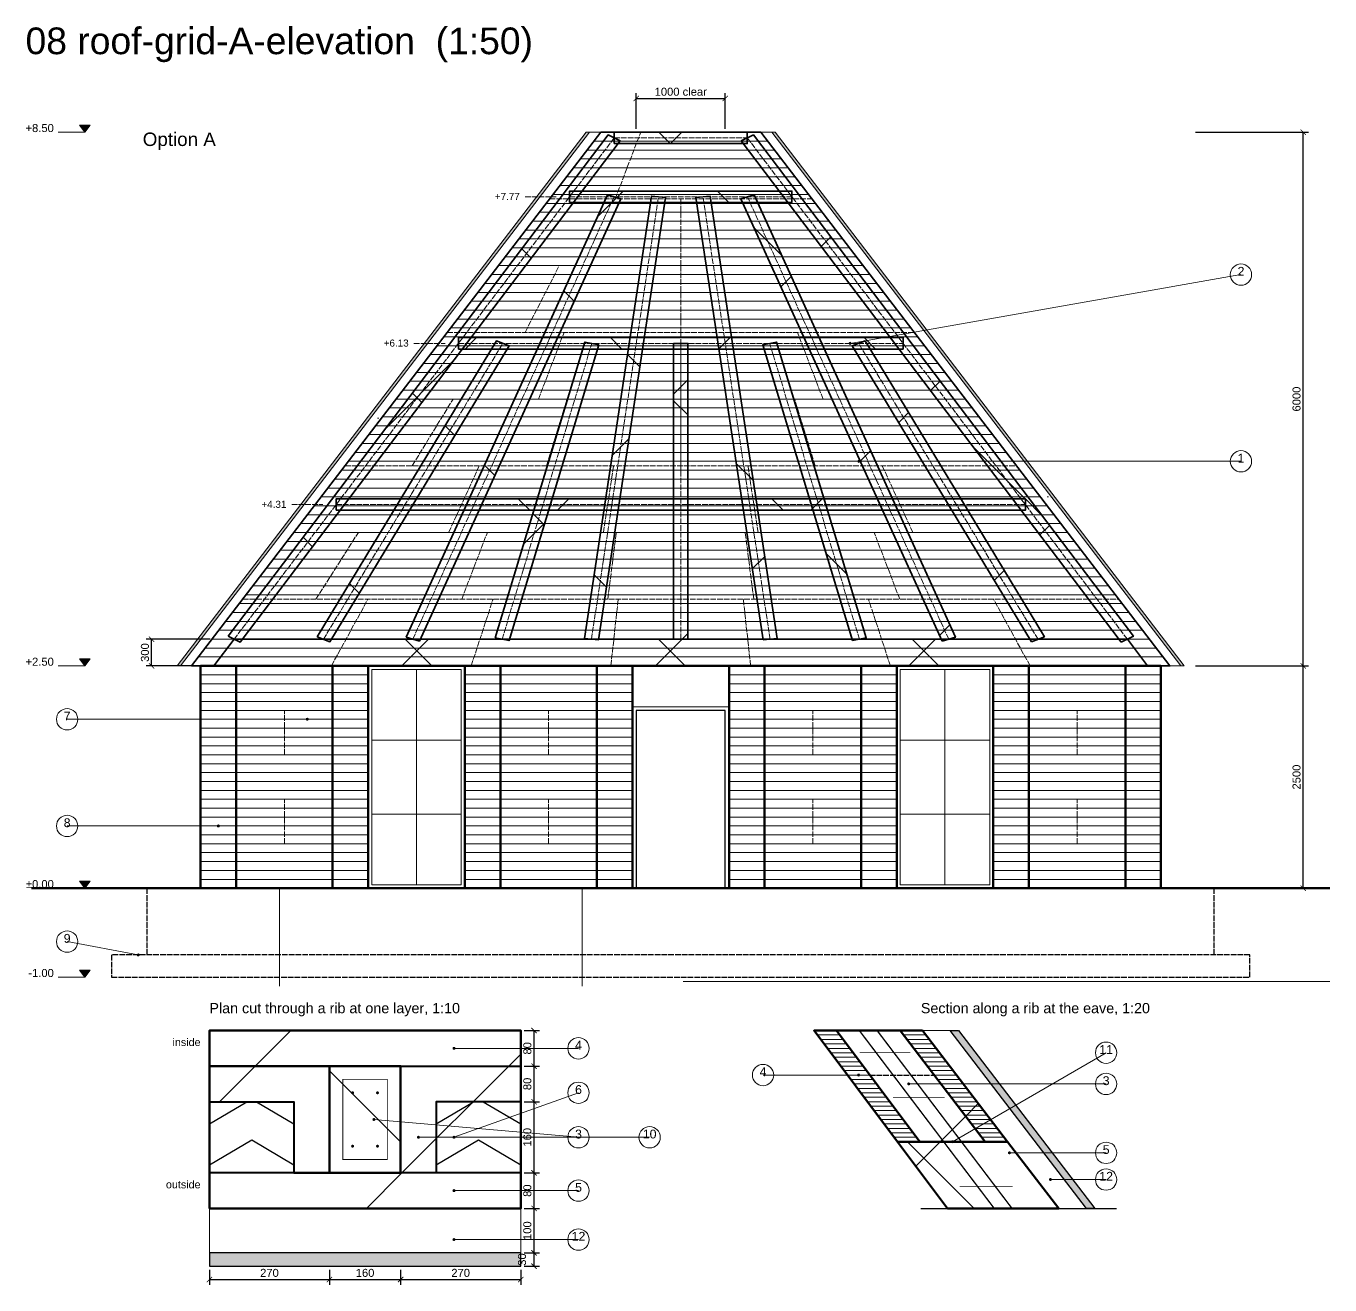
# Model space of a CAD drawing. Header units: millimetres. Extents: x 0 to 157867, y -2 to 14466.
# Drawn here: x 119613 to 134275, y 0 to 14154 of the extents above; entities that cross this region are included whole.
import ezdxf
from ezdxf.enums import TextEntityAlignment as Align

# ---------------------------------------------------------------- set-up
doc = ezdxf.new("R2010")
doc.units = ezdxf.units.MM
doc.linetypes.add('DASHED', pattern=[1.524, 1.27, -0.254])
for name, color, linetype, lineweight in [('ANNOTATION', 4, 'CONTINUOUS', 18), ('BACKGROUND', 9, 'CONTINUOUS', 13), ('CLADDING', 7, 'Continuous', 9), ('DIMS', 3, 'CONTINUOUS', 18), ('HATCH-CAST', 7, 'CONTINUOUS', 9), ('HATCH-EARTH', 8, 'CONTINUOUS', 9), ('HATCH-INSULATION', 7, 'Continuous', 9), ('HATCH-PRINTED', 7, 'CONTINUOUS', 9), ('HIDDEN-AXIS', 8, 'DASHED', 18), ('LINES', 7, 'CONTINUOUS', 25), ('OUTLINE-CUT', 7, 'CONTINUOUS', 50), ('OUTLINE-FINE', 7, 'CONTINUOUS', 25), ('PRINT-LAYERS', 7, 'CONTINUOUS', 9), ('PRINTED-BEAD', 7, 'CONTINUOUS', 25), ('REBAR', 1, 'CONTINUOUS', 0), ('SHEET-LABELS', 2, 'Continuous', 25), ('TEXT', 7, 'CONTINUOUS', 18)]:
    doc.layers.add(name, color=color, linetype=linetype, lineweight=lineweight)
doc.styles.get("Standard").update_dxf_attribs({"font": 'arial.ttf'})
doc.dimstyles.new('PYR-1-50', dxfattribs={"dimscale": 50, "dimtxt": 1.8, "dimasz": 1.2, "dimexe": 1.2, "dimexo": 0.8, "dimgap": 0.6, "dimtad": 1, "dimdec": 0, "dimtxsty": 'Standard', "dimblk": 'ARCHTICK', "dimcen": 2.5, "dimclrd": 3, "dimclre": 3, "dimclrt": 7, "dimazin": 3, "dimtfac": 1, "dimtmove": 0, "dimatfit": 3})
pattern_1 = [(0, (0, 0), (442.9134, 885.827), [0, -885.827])]
pattern_2 = [(45, (0, 0), (-1425.35, 1425.35), []), (135, (0, 0), (-1425.35, -1425.35), [])]
pattern_3 = [(45, (0, 0), (-1425.35, 1425.35), [])]

# ---------------------------------------------------------------- blocks, each defined once
blk = doc.blocks.new('_ARCHTICK')
at = {"color": 0, "linetype": 'BYBLOCK', "const_width": 0.15}
blk.add_lwpolyline([(-0.5, -0.5), (0.5, 0.5)], dxfattribs=at)

msp = doc.modelspace()

# ---------------------------------------------------------------- hatches: boundary and pattern name
at = {"layer": 'ANNOTATION', "ltscale": 50}
h = msp.add_hatch(color=7, dxfattribs=at)
h.dxf.hatch_style = 1
h.paths.add_polyline_path([(120335, 13040), (120275, 12960), (120215, 13040)])
h = msp.add_hatch(color=7, dxfattribs=at)
h.dxf.hatch_style = 1
edge = h.paths.add_edge_path()
edge.add_arc((128879.8, 10586.4), 17.5, 0, 360)
h = msp.add_hatch(color=7, dxfattribs=at)
h.dxf.hatch_style = 1
edge = h.paths.add_edge_path()
edge.add_arc((128978.4, 9260), 17.5, 0, 360)
h = msp.add_hatch(color=7, dxfattribs=at)
h.dxf.hatch_style = 1
h.paths.add_polyline_path([(120335, 7040), (120275, 6960), (120215, 7040)])
h = msp.add_hatch(color=7, dxfattribs=at)
h.dxf.hatch_style = 1
edge = h.paths.add_edge_path()
edge.add_arc((122775, 6360), 17.5, 0, 360)
h = msp.add_hatch(color=7, dxfattribs=at)
h.dxf.hatch_style = 1
edge = h.paths.add_edge_path()
edge.add_arc((121775, 5160), 17.5, 0, 360)
h = msp.add_hatch(color=7, dxfattribs=at)
h.dxf.hatch_style = 1
h.paths.add_polyline_path([(120335, 4540), (120275, 4460), (120215, 4540)])
h = msp.add_hatch(color=7, dxfattribs=at)
h.dxf.hatch_style = 1
edge = h.paths.add_edge_path()
edge.add_arc((120875, 3710), 17.5, 0, 360)
h = msp.add_hatch(color=7, dxfattribs=at)
h.dxf.hatch_style = 1
h.paths.add_polyline_path([(120335, 3540), (120275, 3460), (120215, 3540)])
h = msp.add_hatch(color=7, dxfattribs=at)
h.dxf.hatch_style = 1
edge = h.paths.add_edge_path()
edge.add_arc((124425, 2660), 17.5, 0, 360)
h = msp.add_hatch(color=7, dxfattribs=at)
h.dxf.hatch_style = 1
edge = h.paths.add_edge_path()
edge.add_arc((128975, 2360), 17.5, 0, 360)
h = msp.add_hatch(color=7, dxfattribs=at)
h.dxf.hatch_style = 1
edge = h.paths.add_edge_path()
edge.add_arc((129538.4, 2260), 17.5, 0, 360)
h = msp.add_hatch(color=7, dxfattribs=at)
h.dxf.hatch_style = 1
edge = h.paths.add_edge_path()
edge.add_arc((123525, 1860), 17.5, 0, 360)
h = msp.add_hatch(color=7, dxfattribs=at)
h.dxf.hatch_style = 1
edge = h.paths.add_edge_path()
edge.add_arc((124025, 1660), 17.5, 0, 360)
h = msp.add_hatch(color=7, dxfattribs=at)
h.dxf.hatch_style = 1
edge = h.paths.add_edge_path()
edge.add_arc((124425, 1660), 17.5, 0, 360)
h = msp.add_hatch(color=7, dxfattribs=at)
h.dxf.hatch_style = 1
edge = h.paths.add_edge_path()
edge.add_arc((130031.3, 1610), 17.5, 0, 360)
h = msp.add_hatch(color=7, dxfattribs=at)
h.dxf.hatch_style = 1
edge = h.paths.add_edge_path()
edge.add_arc((130670.9, 1485), 17.5, 0, 360)
h = msp.add_hatch(color=7, dxfattribs=at)
h.dxf.hatch_style = 1
edge = h.paths.add_edge_path()
edge.add_arc((131132.1, 1185), 17.5, 0, 360)
h = msp.add_hatch(color=7, dxfattribs=at)
h.dxf.hatch_style = 1
edge = h.paths.add_edge_path()
edge.add_arc((124425, 1060), 17.5, 0, 360)
h = msp.add_hatch(color=7, dxfattribs=at)
h.dxf.hatch_style = 1
edge = h.paths.add_edge_path()
edge.add_arc((124425, 510), 17.5, 0, 360)
at = {"layer": 'CLADDING', "ltscale": 50}
h = msp.add_hatch(color=7, dxfattribs=at)
h.dxf.hatch_style = 1
h.paths.add_polyline_path([(125950, 12960), (121350, 6960), (121312.5, 6960), (125912.5, 12960)])
h = msp.add_hatch(color=7, dxfattribs=at)
h.dxf.hatch_style = 1
h.paths.add_polyline_path([(128037.5, 12960), (132637.5, 6960), (132600, 6960), (128000, 12960)])
h = msp.add_hatch(color=7, dxfattribs=at)
h.dxf.hatch_style = 1
h.paths.add_polyline_path([(131537.5, 860), (130004.2, 2860), (130097.9, 2860), (131631.3, 860)])
h = msp.add_hatch(color=7, dxfattribs=at)
h.dxf.hatch_style = 1
h.paths.add_polyline_path([(125175, 360), (125175, 210), (121675, 210), (121675, 360)])
at = {"layer": 'HATCH-CAST', "ltscale": 50}
h = msp.add_hatch(dxfattribs=at)
h.set_pattern_fill('ANSI37', scale=25.19685)
h.set_pattern_definition(pattern_2)
h.paths.add_polyline_path([(124520, 10522.4), (123242, 8837.2), (123100, 8837.2), (123100, 8709.2), (123145, 8709.2), (122046, 7260), (121952.5, 7260), (121884, 7293), (126158, 12929), (126226.5, 12896), (126226.5, 12832), (126271.4, 12832), (125867, 12298.7), (125725, 12298.7), (125725, 12170.7), (125770, 12170.7), (124617, 10650.4), (124475, 10650.4), (124475, 10522.4)])
h = msp.add_hatch(dxfattribs=at)
h.set_pattern_fill('ANSI37', scale=25.19685)
h.set_pattern_definition(pattern_2)
h.paths.add_polyline_path([(127723.6, 12960), (127723.6, 12832), (126226.5, 12832), (126226.5, 12960)])
h = msp.add_hatch(dxfattribs=at)
h.set_pattern_fill('ANSI37', scale=25.19685)
h.set_pattern_definition(pattern_2)
h.paths.add_polyline_path([(131904.1, 7260), (130805.1, 8709.2), (130850, 8709.2), (130850, 8837.2), (130708, 8837.2), (129430.1, 10522.4), (129475, 10522.4), (129475, 10650.4), (129333, 10650.4), (128180.1, 12170.7), (128225, 12170.7), (128225, 12298.7), (128083, 12298.7), (127678.6, 12832), (127723.6, 12832), (127723.6, 12896), (127792, 12929), (132066, 7293), (131997.5, 7260)])
h = msp.add_hatch(dxfattribs=at)
h.set_pattern_fill('ANSI37', scale=25.19685)
h.set_pattern_definition(pattern_2)
h.paths.add_polyline_path([(125589.2, 10650.4), (125419, 10650.4), (126110.8, 12170.7), (126281, 12170.7)])
h = msp.add_hatch(dxfattribs=at)
h.set_pattern_fill('ANSI37', scale=25.19685)
h.set_pattern_definition(pattern_2)
h.paths.add_polyline_path([(125725, 12170.7), (125725, 12298.7), (128225, 12298.7), (128225, 12170.7)])
h = msp.add_hatch(dxfattribs=at)
h.set_pattern_fill('ANSI37', scale=25.19685)
h.set_pattern_definition(pattern_2)
h.paths.add_polyline_path([(126565.3, 10650.4), (126404.1, 10650.4), (126634.7, 12170.7), (126795.9, 12170.7)])
h = msp.add_hatch(dxfattribs=at)
h.set_pattern_fill('ANSI37', scale=25.19685)
h.set_pattern_definition(pattern_2)
h.paths.add_polyline_path([(127545.9, 10650.4), (127384.7, 10650.4), (127154.1, 12170.7), (127315.3, 12170.7)])
h = msp.add_hatch(dxfattribs=at)
h.set_pattern_fill('ANSI37', scale=25.19685)
h.set_pattern_definition(pattern_2)
h.paths.add_polyline_path([(128531, 10650.4), (128360.8, 10650.4), (127669, 12170.7), (127839.2, 12170.7)])
h = msp.add_hatch(dxfattribs=at)
h.set_pattern_fill('ANSI37', scale=25.19685)
h.set_pattern_definition(pattern_2)
h.paths.add_polyline_path([(124475, 10650.4), (129475, 10650.4), (129475, 10522.4), (124475, 10522.4)])
h = msp.add_hatch(dxfattribs=at)
h.set_pattern_fill('ANSI37', scale=25.19685)
h.set_pattern_definition(pattern_2)
h.paths.add_polyline_path([(123825, 8837.2), (124847.3, 10522.4), (125025.1, 10522.4), (124002.7, 8837.2)])
h = msp.add_hatch(dxfattribs=at)
h.set_pattern_fill('ANSI37', scale=25.19685)
h.set_pattern_definition(pattern_2)
h.paths.add_polyline_path([(124594, 8837.2), (125360.8, 10522.4), (125531, 10522.4), (124764.2, 8837.2)])
h = msp.add_hatch(dxfattribs=at)
h.set_pattern_fill('ANSI37', scale=25.19685)
h.set_pattern_definition(pattern_2)
h.paths.add_polyline_path([(125362.1, 8837.2), (125873.3, 10522.4), (126037.9, 10522.4), (125526.7, 8837.2)])
h = msp.add_hatch(dxfattribs=at)
h.set_pattern_fill('ANSI37', scale=25.19685)
h.set_pattern_definition(pattern_2)
h.paths.add_polyline_path([(126384.7, 10522.4), (126545.9, 10522.4), (126290.3, 8837.2), (126129.1, 8837.2)])
h = msp.add_hatch(dxfattribs=at)
h.set_pattern_fill('ANSI37', scale=25.19685)
h.set_pattern_definition(pattern_2)
h.paths.add_polyline_path([(126895, 8837.2), (126895, 10522.4), (127055, 10522.4), (127055, 8837.2)])
h = msp.add_hatch(dxfattribs=at)
h.set_pattern_fill('ANSI37', scale=25.19685)
h.set_pattern_definition(pattern_2)
h.paths.add_polyline_path([(127659.7, 8837.2), (127404.1, 10522.4), (127565.3, 10522.4), (127820.9, 8837.2)])
h = msp.add_hatch(dxfattribs=at)
h.set_pattern_fill('ANSI37', scale=25.19685)
h.set_pattern_definition(pattern_2)
h.paths.add_polyline_path([(128423.3, 8837.2), (127912.1, 10522.4), (128076.7, 10522.4), (128587.9, 8837.2)])
h = msp.add_hatch(dxfattribs=at)
h.set_pattern_fill('ANSI37', scale=25.19685)
h.set_pattern_definition(pattern_2)
h.paths.add_polyline_path([(128419, 10522.4), (128589.2, 10522.4), (129356, 8837.2), (129185.8, 8837.2)])
h = msp.add_hatch(dxfattribs=at)
h.set_pattern_fill('ANSI37', scale=25.19685)
h.set_pattern_definition(pattern_2)
h.paths.add_polyline_path([(129947.3, 8837.2), (128925, 10522.4), (129102.7, 10522.4), (130125.1, 8837.2)])
h = msp.add_hatch(dxfattribs=at)
h.set_pattern_fill('ANSI37', scale=25.19685)
h.set_pattern_definition(pattern_2)
h.paths.add_polyline_path([(130850, 8837.2), (130850, 8709.2), (123100, 8709.2), (123100, 8837.2)])
h = msp.add_hatch(dxfattribs=at)
h.set_pattern_fill('ANSI37', scale=25.19685)
h.set_pattern_definition(pattern_2)
h.paths.add_polyline_path([(123925.1, 8709.2), (123045.9, 7260), (122957, 7260), (122885, 7287.7), (123747.3, 8709.2)])
h = msp.add_hatch(dxfattribs=at)
h.set_pattern_fill('ANSI37', scale=25.19685)
h.set_pattern_definition(pattern_2)
h.paths.add_polyline_path([(123886.3, 7281.7), (124535.8, 8709.2), (124706, 8709.2), (124046.6, 7260), (123961.5, 7260)])
h = msp.add_hatch(dxfattribs=at)
h.set_pattern_fill('ANSI37', scale=25.19685)
h.set_pattern_definition(pattern_2)
h.paths.add_polyline_path([(125048.3, 7260), (124966, 7260), (124888.3, 7275), (125323.3, 8709.2), (125487.9, 8709.2)])
h = msp.add_hatch(dxfattribs=at)
h.set_pattern_fill('ANSI37', scale=25.19685)
h.set_pattern_definition(pattern_2)
h.paths.add_polyline_path([(126270.9, 8709.2), (126051.1, 7260), (125970.5, 7260), (125891.1, 7267.6), (126109.7, 8709.2)])
h = msp.add_hatch(dxfattribs=at)
h.set_pattern_fill('ANSI37', scale=25.19685)
h.set_pattern_definition(pattern_2)
h.paths.add_polyline_path([(126895, 8709.2), (127055, 8709.2), (127055, 7260), (126895, 7260)])
h = msp.add_hatch(dxfattribs=at)
h.set_pattern_fill('ANSI37', scale=25.19685)
h.set_pattern_definition(pattern_2)
h.paths.add_polyline_path([(127979.5, 7260), (127898.9, 7260), (127679.1, 8709.2), (127840.3, 8709.2), (128058.9, 7267.6)])
h = msp.add_hatch(dxfattribs=at)
h.set_pattern_fill('ANSI37', scale=25.19685)
h.set_pattern_definition(pattern_2)
h.paths.add_polyline_path([(129061.8, 7275), (128984, 7260), (128901.7, 7260), (128462.1, 8709.2), (128626.7, 8709.2)])
h = msp.add_hatch(dxfattribs=at)
h.set_pattern_fill('ANSI37', scale=25.19685)
h.set_pattern_definition(pattern_2)
h.paths.add_polyline_path([(129414.2, 8709.2), (130063.7, 7281.7), (129988.5, 7260), (129903.4, 7260), (129244, 8709.2)])
h = msp.add_hatch(dxfattribs=at)
h.set_pattern_fill('ANSI37', scale=25.19685)
h.set_pattern_definition(pattern_2)
h.paths.add_polyline_path([(130202.7, 8709.2), (131065, 7287.7), (130993, 7260), (130904.2, 7260), (130025, 8709.2)])
h = msp.add_hatch(dxfattribs=at)
h.set_pattern_fill('ANSI37', scale=25.19685)
h.set_pattern_definition(pattern_2)
h.paths.add_polyline_path([(132225, 6960), (121725, 6960), (121952.5, 7260), (131997.5, 7260)])
h = msp.add_hatch(dxfattribs=at)
h.set_pattern_fill('ANSI37', scale=25.19685)
h.set_pattern_definition(pattern_2)
h.paths.add_polyline_path([(128725, 2860), (129441.7, 2860), (130400, 1610), (129662.5, 1610)])
h = msp.add_hatch(dxfattribs=at)
h.set_pattern_fill('ANSI37', scale=25.19685)
h.set_pattern_definition(pattern_2)
h.paths.add_polyline_path([(123025, 2460), (123825, 2460), (123825, 1260), (123025, 1260)])
h = msp.add_hatch(dxfattribs=at)
h.set_pattern_fill('ANSI37', scale=25.19685)
h.set_pattern_definition(pattern_2)
h.paths.add_polyline_path([(129662.5, 1610), (130400, 1610), (130650, 1610), (131225, 860), (129975, 860), (129412.5, 1610)])
at = {"layer": 'HATCH-EARTH', "ltscale": 50}
h = msp.add_hatch(dxfattribs=at)
h.set_pattern_fill('EARTH', scale=37.795276)
h.set_pattern_definition([(0, (0, 0), (9070.87, 9070.87), [9070.9, -9070.9]), (0, (0, 3402), (9070.87, 9070.87), [9070.9, -9070.9]), (0, (0, 6803), (9070.87, 9070.87), [9070.9, -9070.9]), (90, (1134, 7937), (-9070.87, 9070.87), [9070.9, -9070.9]), (90, (4535, 7937), (-9070.87, 9070.87), [9070.9, -9070.9]), (90, (7937, 7937), (-9070.87, 9070.87), [9070.9, -9070.9])])
h.paths.add_polyline_path([(134275, 4460), (134275, 3360), (119675, 3360), (119675, 4460), (121575, 4460), (121975, 4460), (123060.7, 4460), (123460.7, 4460), (124546.4, 4460), (124946.4, 4460), (126032.2, 4460), (126432.2, 4460), (126475, 4460), (127475, 4460), (127517.9, 4460), (127917.9, 4460), (129003.6, 4460), (129403.6, 4460), (130489.3, 4460), (130889.3, 4460), (131975, 4460), (132375, 4460)])
at = {"layer": 'HATCH-INSULATION', "ltscale": 50}
h = msp.add_hatch(dxfattribs=at)
h.set_pattern_fill('DOTS', scale=23.622047)
h.set_pattern_definition(pattern_1)
h.paths.add_polyline_path([(126075, 12960), (121475, 6960), (121350, 6960), (125950, 12960)])
h = msp.add_hatch(dxfattribs=at)
h.set_pattern_fill('DOTS', scale=23.622047)
h.set_pattern_definition(pattern_1)
h.paths.add_polyline_path([(128000, 12960), (132600, 6960), (132475, 6960), (127875, 12960)])
h = msp.add_hatch(dxfattribs=at)
h.set_pattern_fill('DOTS', scale=23.622047)
h.set_pattern_definition(pattern_1)
h.paths.add_polyline_path([(131225, 860), (129691.7, 2860), (130004.2, 2860), (131537.5, 860)])
h = msp.add_hatch(dxfattribs=at)
h.set_pattern_fill('DOTS', scale=23.622047)
h.set_pattern_definition(pattern_1)
h.paths.add_polyline_path([(121675, 2060), (122095.2, 2060), (121675, 1811)])
h = msp.add_hatch(dxfattribs=at)
h.set_pattern_fill('DOTS', scale=23.622047)
h.set_pattern_definition(pattern_1)
h.paths.add_polyline_path([(122625, 1811), (122204.8, 2060), (122625, 2060)])
h = msp.add_hatch(dxfattribs=at)
h.set_pattern_fill('DOTS', scale=23.622047)
h.set_pattern_definition(pattern_1)
h.paths.add_polyline_path([(124225, 2060), (124645.2, 2060), (124225, 1811)])
h = msp.add_hatch(dxfattribs=at)
h.set_pattern_fill('DOTS', scale=23.622047)
h.set_pattern_definition(pattern_1)
h.paths.add_polyline_path([(125175, 2060), (125175, 1811), (124754.8, 2060)])
h = msp.add_hatch(dxfattribs=at)
h.set_pattern_fill('DOTS', scale=23.622047)
h.set_pattern_definition(pattern_1)
h.paths.add_polyline_path([(121675, 1260), (121675, 1346), (122150, 1627.5), (122625, 1346), (122625, 1260)])
h = msp.add_hatch(dxfattribs=at)
h.set_pattern_fill('DOTS', scale=23.622047)
h.set_pattern_definition(pattern_1)
h.paths.add_polyline_path([(125175, 1260), (124225, 1260), (124225, 1346), (124700, 1627.5), (125175, 1346)])
h = msp.add_hatch(dxfattribs=at)
h.set_pattern_fill('DOTS', scale=23.622047)
h.set_pattern_definition(pattern_1)
h.paths.add_polyline_path([(125175, 860), (125175, 360), (121675, 360), (121675, 860)])
at = {"layer": 'HATCH-PRINTED', "ltscale": 50}
h = msp.add_hatch(dxfattribs=at)
h.set_pattern_fill('ANSI31', scale=25.19685)
h.set_pattern_definition(pattern_3)
h.paths.add_polyline_path([(125175, 2860), (125175, 2460), (123825, 2460), (123025, 2460), (121675, 2460), (121675, 2860)])
h = msp.add_hatch(dxfattribs=at)
h.set_pattern_fill('ANSI31', scale=25.19685)
h.set_pattern_definition(pattern_3)
h.paths.add_polyline_path([(129412.5, 1610), (128475, 2860), (128725, 2860), (129662.5, 1610)])
h = msp.add_hatch(dxfattribs=at)
h.set_pattern_fill('ANSI31', scale=25.19685)
h.set_pattern_definition(pattern_3)
h.paths.add_polyline_path([(130650, 1610), (130400, 1610), (129441.7, 2860), (129691.7, 2860)])
h = msp.add_hatch(dxfattribs=at)
h.set_pattern_fill('ANSI31', scale=25.19685)
h.set_pattern_definition(pattern_3)
h.paths.add_polyline_path([(123025, 2460), (123025, 1260), (122625, 1260), (122625, 2060), (121675, 2060), (121675, 2460)])
h = msp.add_hatch(dxfattribs=at)
h.set_pattern_fill('ANSI31', scale=25.19685)
h.set_pattern_definition(pattern_3)
h.paths.add_polyline_path([(124225, 2060), (124225, 1260), (123825, 1260), (123825, 2460), (125175, 2460), (125175, 2060)])
h = msp.add_hatch(dxfattribs=at)
h.set_pattern_fill('ANSI31', scale=25.19685)
h.set_pattern_definition(pattern_3)
h.paths.add_polyline_path([(122095.2, 2060), (122204.8, 2060), (122625, 1811), (122625, 1346), (122150, 1627.5), (121675, 1346), (121675, 1811)])
h = msp.add_hatch(dxfattribs=at)
h.set_pattern_fill('ANSI31', scale=25.19685)
h.set_pattern_definition(pattern_3)
h.paths.add_polyline_path([(124225, 1811), (124645.2, 2060), (124754.8, 2060), (125175, 1811), (125175, 1346), (124700, 1627.5), (124225, 1346)])
h = msp.add_hatch(dxfattribs=at)
h.set_pattern_fill('ANSI31', scale=25.19685)
h.set_pattern_definition(pattern_3)
h.paths.add_polyline_path([(122625, 1260), (123025, 1260), (123825, 1260), (124225, 1260), (125175, 1260), (125175, 860), (121675, 860), (121675, 1260)])
at = {"layer": 'REBAR', "ltscale": 50}
h = msp.add_hatch(color=7, dxfattribs=at)
h.dxf.hatch_style = 1
edge = h.paths.add_edge_path()
edge.add_arc((123285, 2160), 17.5, 0, 360)
h = msp.add_hatch(color=7, dxfattribs=at)
h.dxf.hatch_style = 1
edge = h.paths.add_edge_path()
edge.add_arc((123565, 2160), 17.5, 0, 360)
h = msp.add_hatch(color=7, dxfattribs=at)
h.dxf.hatch_style = 1
edge = h.paths.add_edge_path()
edge.add_arc((123285, 1560), 17.5, 0, 360)
h = msp.add_hatch(color=7, dxfattribs=at)
h.dxf.hatch_style = 1
edge = h.paths.add_edge_path()
edge.add_arc((123565, 1560), 17.5, 0, 360)

# ---------------------------------------------------------------- linework, layer by layer
at = {"layer": 'ANNOTATION', "lineweight": 20, "ltscale": 50}
for points in [[(120275, 12960), (119975, 12960)], [(133275, 11360), (128879.8, 10586.4)], [(133275, 9260), (128978.3, 9260)], [(120275, 6960), (119975, 6960)], [(120075, 6360), (122775, 6360)], [(120075, 5160), (121775, 5160)], [(120275, 4460), (119975, 4460)], [(120075, 3860), (120875, 3710)], [(120275, 3460), (119975, 3460)], [(125825, 2660), (124425, 2660)], [(131758.3, 2610), (130031.2, 1610)], [(127900, 2360), (128975, 2360)], [(131758.3, 2260), (129538.3, 2260)], [(125825, 2160), (124425, 1660)], [(125825, 1660), (123525, 1860)], [(126625, 1660), (124025, 1660)], [(131758.3, 1485), (130670.8, 1485)], [(131758.3, 1185), (131132.1, 1185)], [(125825, 1060), (124425, 1060)], [(125825, 510), (124425, 510)]]:
    msp.add_lwpolyline(points, dxfattribs=at)
at = {"layer": 'ANNOTATION', "lineweight": 9, "ltscale": 50}
for points in [[(120275, 12960), (120335, 13040), (120215, 13040)], [(120275, 6960), (120335, 7040), (120215, 7040)], [(120275, 4460), (120335, 4540), (120215, 4540)], [(120275, 3460), (120335, 3540), (120215, 3540)]]:
    msp.add_lwpolyline(points, close=True, dxfattribs=at)
at = {"layer": 'ANNOTATION', "lineweight": 18, "ltscale": 50}
for centre in [(133275, 11360), (133275, 9260), (120075, 6360), (120075, 5160), (120075, 3860), (125825, 2660), (131758.4, 2610), (127900, 2360), (131758.4, 2260), (125825, 2160), (125825, 1660), (126625, 1660), (131758.4, 1485), (125825, 1060), (131758.4, 1185), (125825, 510)]:
    msp.add_circle(centre, 120, dxfattribs=at)
at = {"layer": 'BACKGROUND', "lineweight": 20, "ltscale": 50}
for points in [[(124003.6, 4500), (124003.6, 6920)], [(129946.4, 4500), (129946.4, 6920)]]:
    msp.add_lwpolyline(points, dxfattribs=at)
at = {"layer": 'BACKGROUND', "lineweight": 15, "ltscale": 50}
for points in [[(123500.7, 6126.7), (124506.4, 6126.7)], [(129443.6, 6126.7), (130449.3, 6126.7)], [(123500.7, 5293.3), (124506.4, 5293.3)], [(129443.6, 5293.3), (130449.3, 5293.3)]]:
    msp.add_lwpolyline(points, dxfattribs=at)
at = {"layer": 'HIDDEN-AXIS', "linetype": 'DASHED', "lineweight": 9, "ltscale": 50}
for points in [[(126237.5, 12210), (126525, 12960)], [(125500, 12210), (128450, 12210)], [(126975, 11460), (126975, 12210)], [(124925, 11460), (129025, 11460)], [(125225, 10710), (125608.3, 11460)], [(126975, 10710), (126975, 11460)], [(124350, 10710), (129600, 10710)], [(125375, 9960), (125662.5, 10710)], [(126975, 9960), (126975, 10710)], [(128575, 9960), (128287.5, 10710)], [(123775, 9960), (130175, 9960)], [(123955, 9210), (124415, 9960)], [(125465, 9210), (125695, 9960)], [(126975, 9210), (126975, 9960)], [(128485, 9210), (128255, 9960)], [(123200, 9210), (130750, 9210)], [(124365, 8460), (124710, 9210)], [(126105, 8460), (126220, 9210)], [(127845, 8460), (127730, 9210)], [(129585, 8460), (129240, 9210)], [(122625, 8460), (131325, 8460)], [(122870.8, 7710), (123350, 8460)], [(124512.5, 7710), (124800, 8460)], [(126154.2, 7710), (126250, 8460)], [(127795.8, 7710), (127700, 8460)], [(129437.5, 7710), (129150, 8460)], [(122050, 7710), (131900, 7710)], [(123046.4, 6960), (123457.1, 7710)], [(124617.9, 6960), (124864.3, 7710)], [(126189.3, 6960), (126271.4, 7710)], [(127760.7, 6960), (127678.6, 7710)], [(129332.1, 6960), (129085.7, 7710)], [(130903.6, 6960), (130492.9, 7710)], [(121975, 6460), (123060.7, 6460)], [(122517.9, 5960), (122517.9, 6460)], [(124946.4, 6460), (126032.1, 6460)], [(125489.3, 5960), (125489.3, 6460)], [(127917.9, 6460), (129003.6, 6460)], [(128460.7, 5960), (128460.7, 6460)], [(130889.3, 6460), (131975, 6460)], [(131432.1, 5960), (131432.1, 6460)], [(121975, 5960), (123060.7, 5960)], [(124946.4, 5960), (126032.1, 5960)], [(127917.9, 5960), (129003.6, 5960)], [(130889.3, 5960), (131975, 5960)], [(121975, 5460), (123060.7, 5460)], [(122517.9, 4960), (122517.9, 5460)], [(124946.4, 5460), (126032.1, 5460)], [(125489.3, 4960), (125489.3, 5460)], [(127917.9, 5460), (129003.6, 5460)], [(128460.7, 4960), (128460.7, 5460)], [(130889.3, 5460), (131975, 5460)], [(131432.1, 4960), (131432.1, 5460)], [(121975, 4960), (123060.7, 4960)], [(124946.4, 4960), (126032.1, 4960)], [(127917.9, 4960), (129003.6, 4960)], [(130889.3, 4960), (131975, 4960)]]:
    msp.add_lwpolyline(points, dxfattribs=at)
at = {"layer": 'HIDDEN-AXIS', "linetype": 'DASHED', "lineweight": 15, "ltscale": 50}
for points in [[(125225, 12234.7), (125575, 12234.7)], [(123975, 10586.4), (124325, 10586.4)], [(122600, 8773.2), (122950, 8773.2)]]:
    msp.add_lwpolyline(points, dxfattribs=at)
at = {"layer": 'HIDDEN-AXIS', "linetype": 'DASHED', "lineweight": 25, "ltscale": 50}
for points in [[(120975, 3710), (120975, 4460)], [(132975, 3710), (132975, 4460)], [(120575, 3460), (133375, 3460), (133375, 3710), (120575, 3710), (120575, 3460)]]:
    msp.add_lwpolyline(points, dxfattribs=at)
at = {"layer": 'HIDDEN-AXIS', "linetype": 'DASHED', "lineweight": 30, "ltscale": 50}
msp.add_lwpolyline([(129100, 2360), (129825, 2360)], dxfattribs=at)
at = {"layer": 'LINES', "lineweight": 50, "ltscale": 50}
msp.add_lwpolyline([(119675, 4460), (134275, 4460)], dxfattribs=at)
at = {"layer": 'LINES', "lineweight": 30, "ltscale": 50}
msp.add_lwpolyline([(129675, 860), (131875, 860)], dxfattribs=at)
at = {"layer": 'OUTLINE-CUT', "lineweight": 50, "ltscale": 50}
for points in [[(121575, 4460), (132375, 4460), (132375, 6960), (121575, 6960)], [(121575, 4460), (121975, 4460), (121975, 6960), (121575, 6960)], [(123060.7, 4460), (123460.7, 4460), (123460.7, 6960), (123060.7, 6960)], [(124546.4, 4460), (124946.4, 4460), (124946.4, 6960), (124546.4, 6960)], [(126032.1, 4460), (126432.1, 4460), (126432.1, 6960), (126032.1, 6960)], [(127517.9, 4460), (127917.9, 4460), (127917.9, 6960), (127517.9, 6960)], [(129003.6, 4460), (129403.6, 4460), (129403.6, 6960), (129003.6, 6960)], [(130489.3, 4460), (130889.3, 4460), (130889.3, 6960), (130489.3, 6960)], [(131975, 4460), (132375, 4460), (132375, 6960), (131975, 6960)], [(121675, 860), (125175, 860), (125175, 2860), (121675, 2860)], [(129412.5, 1610), (128475, 2860), (128725, 2860), (129662.5, 1610)], [(129662.5, 1610), (128725, 2860), (129441.7, 2860), (130400, 1610)], [(130400, 1610), (129441.7, 2860), (129691.7, 2860), (130650, 1610)], [(123025, 1260), (123825, 1260), (123825, 2460), (123025, 2460)], [(129975, 860), (129412.5, 1610), (130650, 1610), (131225, 860)]]:
    msp.add_lwpolyline(points, close=True, dxfattribs=at)
at = {"layer": 'OUTLINE-CUT', "lineweight": 40, "ltscale": 50}
for points in [[(121675, 2460), (125175, 2460), (125175, 2860), (121675, 2860)], [(121675, 2060), (122625, 2060), (122625, 1260), (123025, 1260), (123025, 2460), (121675, 2460)], [(125175, 2060), (124225, 2060), (124225, 1260), (123825, 1260), (123825, 2460), (125175, 2460)], [(121675, 860), (125175, 860), (125175, 1260), (121675, 1260)]]:
    msp.add_lwpolyline(points, close=True, dxfattribs=at)
at = {"layer": 'OUTLINE-FINE', "lineweight": 20, "ltscale": 50}
for points in [[(121350, 6960), (125950, 12960), (125912.5, 12960), (121312.5, 6960)], [(132600, 6960), (128000, 12960), (128037.5, 12960), (132637.5, 6960)]]:
    msp.add_lwpolyline(points, close=True, dxfattribs=at)
at = {"layer": 'OUTLINE-FINE', "lineweight": 9, "ltscale": 50}
for points in [[(121475, 6960), (126075, 12960), (125950, 12960), (121350, 6960)], [(132475, 6960), (127875, 12960), (128000, 12960), (132600, 6960)], [(131225, 860), (129691.7, 2860), (130004.2, 2860), (131537.5, 860)], [(121675, 360), (125175, 360), (125175, 860), (121675, 860)]]:
    msp.add_lwpolyline(points, close=True, dxfattribs=at)
at = {"layer": 'OUTLINE-FINE', "lineweight": 35, "ltscale": 50}
for points in [[(121475, 6960), (132475, 6960), (127875, 12960), (126075, 12960)], [(121884, 7293), (126158, 12929), (126294.9, 12863), (122021, 7227)], [(126226.5, 12832), (127723.5, 12832), (127723.5, 12960), (126226.5, 12960)], [(131929, 7227), (127655.1, 12863), (127792, 12929), (132066, 7293)], [(123886.3, 7281.7), (126149.8, 12256.5), (126300.2, 12213), (124036.7, 7238.3)], [(125725, 12170.7), (128225, 12170.7), (128225, 12298.7), (125725, 12298.7)], [(125891.1, 7267.6), (126645.6, 12242.4), (126804.4, 12227.1), (126049.9, 7252.4)], [(127900.1, 7252.4), (127145.6, 12227.1), (127304.4, 12242.4), (128058.9, 7267.6)], [(129913.3, 7238.3), (127649.8, 12213), (127800.2, 12256.5), (130063.7, 7281.7)], [(122885, 7287.7), (124903, 10614.1), (125047, 10558.6), (123029, 7232.3)], [(124475, 10522.4), (129475, 10522.4), (129475, 10650.4), (124475, 10650.4)], [(124888.2, 7275), (125897.2, 10601.3), (126052.8, 10571.4), (125043.8, 7245)], [(126895, 7260), (126895, 10586.4), (127055, 10586.4), (127055, 7260)], [(128906.2, 7245), (127897.2, 10571.4), (128052.8, 10601.3), (129061.8, 7275)], [(130921, 7232.3), (128903, 10558.6), (129047, 10614.1), (131065, 7287.7)], [(123100, 8709.2), (130850, 8709.2), (130850, 8837.2), (123100, 8837.2)], [(121725, 6960), (132225, 6960), (131997.5, 7260), (121952.5, 7260)], [(123460.7, 4460), (124546.4, 4460), (124546.4, 6960), (123460.7, 6960)], [(129403.6, 4460), (130489.3, 4460), (130489.3, 6960), (129403.6, 6960)]]:
    msp.add_lwpolyline(points, close=True, dxfattribs=at)
at = {"layer": 'OUTLINE-FINE', "lineweight": 15, "ltscale": 50}
for points in [[(123500.7, 4500), (124506.4, 4500), (124506.4, 6920), (123500.7, 6920)], [(129443.6, 4500), (130449.3, 4500), (130449.3, 6920), (129443.6, 6920)], [(126435, 4460), (127515, 4460), (127515, 6500), (126435, 6500)]]:
    msp.add_lwpolyline(points, close=True, dxfattribs=at)
at = {"layer": 'OUTLINE-FINE', "lineweight": 30, "ltscale": 50}
for points in [[(126475, 4460), (127475, 4460), (127475, 6460), (126475, 6460)], [(131537.5, 860), (130004.2, 2860), (130097.9, 2860), (131631.2, 860)], [(121675, 210), (125175, 210), (125175, 360), (121675, 360)]]:
    msp.add_lwpolyline(points, close=True, dxfattribs=at)
at = {"layer": 'PRINT-LAYERS', "lineweight": 5, "ltscale": 50}
for points in [[(125921.7, 12760), (128028.3, 12760)], [(125998.3, 12860), (127951.7, 12860)], [(125845, 12660), (128105, 12660)], [(125768.3, 12560), (128181.7, 12560)], [(125615, 12360), (128335, 12360)], [(125691.7, 12460), (128258.3, 12460)], [(125538.3, 12260), (128411.7, 12260)], [(125385, 12060), (128565, 12060)], [(125461.7, 12160), (128488.3, 12160)], [(125308.3, 11960), (128641.7, 11960)], [(125155, 11760), (128795, 11760)], [(125231.7, 11860), (128718.3, 11860)], [(125078.3, 11660), (128871.7, 11660)], [(124925, 11460), (129025, 11460)], [(125001.7, 11560), (128948.3, 11560)], [(124848.3, 11360), (129101.7, 11360)], [(124695, 11160), (129255, 11160)], [(124771.7, 11260), (129178.3, 11260)], [(124618.3, 11060), (129331.7, 11060)], [(124465, 10860), (129485, 10860)], [(124541.7, 10960), (129408.3, 10960)], [(124388.3, 10760), (129561.7, 10760)], [(124235, 10560), (129715, 10560)], [(124311.7, 10660), (129638.3, 10660)], [(124158.3, 10460), (129791.7, 10460)], [(124081.7, 10360), (129868.3, 10360)], [(123928.3, 10160), (130021.7, 10160)], [(124005, 10260), (129945, 10260)], [(123851.7, 10060), (130098.3, 10060)], [(123698.3, 9860), (130251.7, 9860)], [(123775, 9960), (130175, 9960)], [(123621.7, 9760), (130328.3, 9760)], [(123468.3, 9560), (130481.7, 9560)], [(123545, 9660), (130405, 9660)], [(123391.7, 9460), (130558.3, 9460)], [(123238.3, 9260), (130711.7, 9260)], [(123315, 9360), (130635, 9360)], [(123161.7, 9160), (130788.3, 9160)], [(123008.3, 8960), (130941.7, 8960)], [(123085, 9060), (130865, 9060)], [(122931.7, 8860), (131018.3, 8860)], [(122778.3, 8660), (131171.7, 8660)], [(122855, 8760), (131095, 8760)], [(122701.7, 8560), (131248.3, 8560)], [(122548.3, 8360), (131401.7, 8360)], [(122625, 8460), (131325, 8460)], [(122471.7, 8260), (131478.3, 8260)], [(122395, 8160), (131555, 8160)], [(122241.7, 7960), (131708.3, 7960)], [(122318.3, 8060), (131631.7, 8060)], [(122165, 7860), (131785, 7860)], [(122011.7, 7660), (131938.3, 7660)], [(122088.3, 7760), (131861.7, 7760)], [(121935, 7560), (132015, 7560)], [(121781.7, 7360), (132168.3, 7360)], [(121858.3, 7460), (132091.7, 7460)], [(121705, 7260), (132245, 7260)], [(121551.7, 7060), (132398.3, 7060)], [(121628.3, 7160), (132321.7, 7160)], [(121575, 6860), (121975, 6860)], [(121575, 6760), (121975, 6760)], [(121975, 6860), (123060.7, 6860)], [(121975, 6760), (123060.7, 6760)], [(123060.7, 6860), (123460.7, 6860)], [(123060.7, 6760), (123460.7, 6760)], [(124546.4, 6860), (124946.4, 6860)], [(124546.4, 6760), (124946.4, 6760)], [(124946.4, 6860), (126032.1, 6860)], [(124946.4, 6760), (126032.1, 6760)], [(126032.1, 6860), (126432.1, 6860)], [(126032.1, 6760), (126432.1, 6760)], [(127517.9, 6860), (127917.9, 6860)], [(127517.9, 6760), (127917.9, 6760)], [(127917.9, 6860), (129003.6, 6860)], [(127917.9, 6760), (129003.6, 6760)], [(129003.6, 6860), (129403.6, 6860)], [(129003.6, 6760), (129403.6, 6760)], [(130489.3, 6860), (130889.3, 6860)], [(130489.3, 6760), (130889.3, 6760)], [(130889.3, 6860), (131975, 6860)], [(130889.3, 6760), (131975, 6760)], [(131975, 6860), (132375, 6860)], [(131975, 6760), (132375, 6760)], [(121575, 6660), (121975, 6660)], [(121975, 6660), (123060.7, 6660)], [(123060.7, 6660), (123460.7, 6660)], [(124546.4, 6660), (124946.4, 6660)], [(124946.4, 6660), (126032.1, 6660)], [(126032.1, 6660), (126432.1, 6660)], [(127517.9, 6660), (127917.9, 6660)], [(127917.9, 6660), (129003.6, 6660)], [(129003.6, 6660), (129403.6, 6660)], [(130489.3, 6660), (130889.3, 6660)], [(130889.3, 6660), (131975, 6660)], [(131975, 6660), (132375, 6660)], [(121575, 6560), (121975, 6560)], [(121575, 6460), (121975, 6460)], [(121975, 6560), (123060.7, 6560)], [(121975, 6460), (123060.7, 6460)], [(123060.7, 6560), (123460.7, 6560)], [(123060.7, 6460), (123460.7, 6460)], [(124546.4, 6560), (124946.4, 6560)], [(124546.4, 6460), (124946.4, 6460)], [(124946.4, 6560), (126032.1, 6560)], [(124946.4, 6460), (126032.1, 6460)], [(126032.1, 6560), (126432.1, 6560)], [(126032.1, 6460), (126432.1, 6460)], [(127517.9, 6560), (127917.9, 6560)], [(127517.9, 6460), (127917.9, 6460)], [(127917.9, 6560), (129003.6, 6560)], [(127917.9, 6460), (129003.6, 6460)], [(129003.6, 6560), (129403.6, 6560)], [(129003.6, 6460), (129403.6, 6460)], [(130489.3, 6560), (130889.3, 6560)], [(130489.3, 6460), (130889.3, 6460)], [(130889.3, 6560), (131975, 6560)], [(130889.3, 6460), (131975, 6460)], [(131975, 6560), (132375, 6560)], [(131975, 6460), (132375, 6460)], [(121575, 6360), (121975, 6360)], [(121975, 6360), (123060.7, 6360)], [(123060.7, 6360), (123460.7, 6360)], [(124546.4, 6360), (124946.4, 6360)], [(124946.4, 6360), (126032.1, 6360)], [(126032.1, 6360), (126432.1, 6360)], [(127517.9, 6360), (127917.9, 6360)], [(127917.9, 6360), (129003.6, 6360)], [(129003.6, 6360), (129403.6, 6360)], [(130489.3, 6360), (130889.3, 6360)], [(130889.3, 6360), (131975, 6360)], [(131975, 6360), (132375, 6360)], [(121575, 6260), (121975, 6260)], [(121575, 6160), (121975, 6160)], [(121975, 6260), (123060.7, 6260)], [(121975, 6160), (123060.7, 6160)], [(123060.7, 6260), (123460.7, 6260)], [(123060.7, 6160), (123460.7, 6160)], [(124546.4, 6260), (124946.4, 6260)], [(124546.4, 6160), (124946.4, 6160)], [(124946.4, 6260), (126032.1, 6260)], [(124946.4, 6160), (126032.1, 6160)], [(126032.1, 6260), (126432.1, 6260)], [(126032.1, 6160), (126432.1, 6160)], [(127517.9, 6260), (127917.9, 6260)], [(127517.9, 6160), (127917.9, 6160)], [(127917.9, 6260), (129003.6, 6260)], [(127917.9, 6160), (129003.6, 6160)], [(129003.6, 6260), (129403.6, 6260)], [(129003.6, 6160), (129403.6, 6160)], [(130489.3, 6260), (130889.3, 6260)], [(130489.3, 6160), (130889.3, 6160)], [(130889.3, 6260), (131975, 6260)], [(130889.3, 6160), (131975, 6160)], [(131975, 6260), (132375, 6260)], [(131975, 6160), (132375, 6160)], [(121575, 6060), (121975, 6060)], [(121975, 6060), (123060.7, 6060)], [(123060.7, 6060), (123460.7, 6060)], [(124546.4, 6060), (124946.4, 6060)], [(124946.4, 6060), (126032.1, 6060)], [(126032.1, 6060), (126432.1, 6060)], [(127517.9, 6060), (127917.9, 6060)], [(127917.9, 6060), (129003.6, 6060)], [(129003.6, 6060), (129403.6, 6060)], [(130489.3, 6060), (130889.3, 6060)], [(130889.3, 6060), (131975, 6060)], [(131975, 6060), (132375, 6060)], [(121575, 5960), (121975, 5960)], [(121975, 5960), (123060.7, 5960)], [(123060.7, 5960), (123460.7, 5960)], [(124546.4, 5960), (124946.4, 5960)], [(124946.4, 5960), (126032.1, 5960)], [(126032.1, 5960), (126432.1, 5960)], [(127517.9, 5960), (127917.9, 5960)], [(127917.9, 5960), (129003.6, 5960)], [(129003.6, 5960), (129403.6, 5960)], [(130489.3, 5960), (130889.3, 5960)], [(130889.3, 5960), (131975, 5960)], [(131975, 5960), (132375, 5960)], [(121575, 5860), (121975, 5860)], [(121575, 5760), (121975, 5760)], [(121975, 5860), (123060.7, 5860)], [(121975, 5760), (123060.7, 5760)], [(123060.7, 5860), (123460.7, 5860)], [(123060.7, 5760), (123460.7, 5760)], [(124546.4, 5860), (124946.4, 5860)], [(124546.4, 5760), (124946.4, 5760)], [(124946.4, 5860), (126032.1, 5860)], [(124946.4, 5760), (126032.1, 5760)], [(126032.1, 5860), (126432.1, 5860)], [(126032.1, 5760), (126432.1, 5760)], [(127517.9, 5860), (127917.9, 5860)], [(127517.9, 5760), (127917.9, 5760)], [(127917.9, 5860), (129003.6, 5860)], [(127917.9, 5760), (129003.6, 5760)], [(129003.6, 5860), (129403.6, 5860)], [(129003.6, 5760), (129403.6, 5760)], [(130489.3, 5860), (130889.3, 5860)], [(130489.3, 5760), (130889.3, 5760)], [(130889.3, 5860), (131975, 5860)], [(130889.3, 5760), (131975, 5760)], [(131975, 5860), (132375, 5860)], [(131975, 5760), (132375, 5760)], [(121575, 5660), (121975, 5660)], [(121975, 5660), (123060.7, 5660)], [(123060.7, 5660), (123460.7, 5660)], [(124546.4, 5660), (124946.4, 5660)], [(124946.4, 5660), (126032.1, 5660)], [(126032.1, 5660), (126432.1, 5660)], [(127517.9, 5660), (127917.9, 5660)], [(127917.9, 5660), (129003.6, 5660)], [(129003.6, 5660), (129403.6, 5660)], [(130489.3, 5660), (130889.3, 5660)], [(130889.3, 5660), (131975, 5660)], [(131975, 5660), (132375, 5660)], [(121575, 5560), (121975, 5560)], [(121575, 5460), (121975, 5460)], [(121975, 5560), (123060.7, 5560)], [(121975, 5460), (123060.7, 5460)], [(123060.7, 5560), (123460.7, 5560)], [(123060.7, 5460), (123460.7, 5460)], [(124546.4, 5560), (124946.4, 5560)], [(124546.4, 5460), (124946.4, 5460)], [(124946.4, 5560), (126032.1, 5560)], [(124946.4, 5460), (126032.1, 5460)], [(126032.1, 5560), (126432.1, 5560)], [(126032.1, 5460), (126432.1, 5460)], [(127517.9, 5560), (127917.9, 5560)], [(127517.9, 5460), (127917.9, 5460)], [(127917.9, 5560), (129003.6, 5560)], [(127917.9, 5460), (129003.6, 5460)], [(129003.6, 5560), (129403.6, 5560)], [(129003.6, 5460), (129403.6, 5460)], [(130489.3, 5560), (130889.3, 5560)], [(130489.3, 5460), (130889.3, 5460)], [(130889.3, 5560), (131975, 5560)], [(130889.3, 5460), (131975, 5460)], [(131975, 5560), (132375, 5560)], [(131975, 5460), (132375, 5460)], [(121575, 5360), (121975, 5360)], [(121975, 5360), (123060.7, 5360)], [(123060.7, 5360), (123460.7, 5360)], [(124546.4, 5360), (124946.4, 5360)], [(124946.4, 5360), (126032.1, 5360)], [(126032.1, 5360), (126432.1, 5360)], [(127517.9, 5360), (127917.9, 5360)], [(127917.9, 5360), (129003.6, 5360)], [(129003.6, 5360), (129403.6, 5360)], [(130489.3, 5360), (130889.3, 5360)], [(130889.3, 5360), (131975, 5360)], [(131975, 5360), (132375, 5360)], [(121575, 5260), (121975, 5260)], [(121575, 5160), (121975, 5160)], [(121975, 5260), (123060.7, 5260)], [(121975, 5160), (123060.7, 5160)], [(123060.7, 5260), (123460.7, 5260)], [(123060.7, 5160), (123460.7, 5160)], [(124546.4, 5260), (124946.4, 5260)], [(124546.4, 5160), (124946.4, 5160)], [(124946.4, 5260), (126032.1, 5260)], [(124946.4, 5160), (126032.1, 5160)], [(126032.1, 5260), (126432.1, 5260)], [(126032.1, 5160), (126432.1, 5160)], [(127517.9, 5260), (127917.9, 5260)], [(127517.9, 5160), (127917.9, 5160)], [(127917.9, 5260), (129003.6, 5260)], [(127917.9, 5160), (129003.6, 5160)], [(129003.6, 5260), (129403.6, 5260)], [(129003.6, 5160), (129403.6, 5160)], [(130489.3, 5260), (130889.3, 5260)], [(130489.3, 5160), (130889.3, 5160)], [(130889.3, 5260), (131975, 5260)], [(130889.3, 5160), (131975, 5160)], [(131975, 5260), (132375, 5260)], [(131975, 5160), (132375, 5160)], [(121575, 5060), (121975, 5060)], [(121975, 5060), (123060.7, 5060)], [(123060.7, 5060), (123460.7, 5060)], [(124546.4, 5060), (124946.4, 5060)], [(124946.4, 5060), (126032.1, 5060)], [(126032.1, 5060), (126432.1, 5060)], [(127517.9, 5060), (127917.9, 5060)], [(127917.9, 5060), (129003.6, 5060)], [(129003.6, 5060), (129403.6, 5060)], [(130489.3, 5060), (130889.3, 5060)], [(130889.3, 5060), (131975, 5060)], [(131975, 5060), (132375, 5060)], [(121575, 4960), (121975, 4960)], [(121575, 4860), (121975, 4860)], [(121975, 4960), (123060.7, 4960)], [(121975, 4860), (123060.7, 4860)], [(123060.7, 4960), (123460.7, 4960)], [(123060.7, 4860), (123460.7, 4860)], [(124546.4, 4960), (124946.4, 4960)], [(124546.4, 4860), (124946.4, 4860)], [(124946.4, 4960), (126032.1, 4960)], [(124946.4, 4860), (126032.1, 4860)], [(126032.1, 4960), (126432.1, 4960)], [(126032.1, 4860), (126432.1, 4860)], [(127517.9, 4960), (127917.9, 4960)], [(127517.9, 4860), (127917.9, 4860)], [(127917.9, 4960), (129003.6, 4960)], [(127917.9, 4860), (129003.6, 4860)], [(129003.6, 4960), (129403.6, 4960)], [(129003.6, 4860), (129403.6, 4860)], [(130489.3, 4960), (130889.3, 4960)], [(130489.3, 4860), (130889.3, 4860)], [(130889.3, 4960), (131975, 4960)], [(130889.3, 4860), (131975, 4860)], [(131975, 4960), (132375, 4960)], [(131975, 4860), (132375, 4860)], [(121575, 4760), (121975, 4760)], [(121975, 4760), (123060.7, 4760)], [(123060.7, 4760), (123460.7, 4760)], [(124546.4, 4760), (124946.4, 4760)], [(124946.4, 4760), (126032.1, 4760)], [(126032.1, 4760), (126432.1, 4760)], [(127517.9, 4760), (127917.9, 4760)], [(127917.9, 4760), (129003.6, 4760)], [(129003.6, 4760), (129403.6, 4760)], [(130489.3, 4760), (130889.3, 4760)], [(130889.3, 4760), (131975, 4760)], [(131975, 4760), (132375, 4760)], [(121575, 4660), (121975, 4660)], [(121575, 4560), (121975, 4560)], [(121975, 4660), (123060.7, 4660)], [(121975, 4560), (123060.7, 4560)], [(123060.7, 4660), (123460.7, 4660)], [(123060.7, 4560), (123460.7, 4560)], [(124546.4, 4660), (124946.4, 4660)], [(124546.4, 4560), (124946.4, 4560)], [(124946.4, 4660), (126032.1, 4660)], [(124946.4, 4560), (126032.1, 4560)], [(126032.1, 4660), (126432.1, 4660)], [(126032.1, 4560), (126432.1, 4560)], [(127517.9, 4660), (127917.9, 4660)], [(127517.9, 4560), (127917.9, 4560)], [(127917.9, 4660), (129003.6, 4660)], [(127917.9, 4560), (129003.6, 4560)], [(129003.6, 4660), (129403.6, 4660)], [(129003.6, 4560), (129403.6, 4560)], [(130489.3, 4660), (130889.3, 4660)], [(130489.3, 4560), (130889.3, 4560)], [(130889.3, 4660), (131975, 4660)], [(130889.3, 4560), (131975, 4560)], [(131975, 4660), (132375, 4660)], [(131975, 4560), (132375, 4560)], [(128512.5, 2810), (128762.5, 2810)], [(129480, 2810), (129730, 2810)], [(128550, 2760), (128800, 2760)], [(128587.5, 2710), (128837.5, 2710)], [(128625, 2660), (128875, 2660)], [(129518.3, 2760), (129768.3, 2760)], [(129556.7, 2710), (129806.7, 2710)], [(129595, 2660), (129845, 2660)], [(128662.5, 2610), (128912.5, 2610)], [(128700, 2560), (128950, 2560)], [(128737.5, 2510), (128987.5, 2510)], [(129633.3, 2610), (129883.3, 2610)], [(129671.7, 2560), (129921.7, 2560)], [(129710, 2510), (129960, 2510)], [(128775, 2460), (129025, 2460)], [(128812.5, 2410), (129062.5, 2410)], [(128850, 2360), (129100, 2360)], [(129748.3, 2460), (129998.3, 2460)], [(129786.7, 2410), (130036.7, 2410)], [(129825, 2360), (130075, 2360)], [(128887.5, 2310), (129137.5, 2310)], [(128925, 2260), (129175, 2260)], [(128962.5, 2210), (129212.5, 2210)], [(129863.3, 2310), (130113.3, 2310)], [(129901.7, 2260), (130151.7, 2260)], [(129940, 2210), (130190, 2210)], [(129000, 2160), (129250, 2160)], [(129037.5, 2110), (129287.5, 2110)], [(129075, 2060), (129325, 2060)], [(129978.3, 2160), (130228.3, 2160)], [(130016.7, 2110), (130266.7, 2110)], [(130055, 2060), (130305, 2060)], [(129112.5, 2010), (129362.5, 2010)], [(129150, 1960), (129400, 1960)], [(129187.5, 1910), (129437.5, 1910)], [(130093.3, 2010), (130343.3, 2010)], [(130131.7, 1960), (130381.7, 1960)], [(130170, 1910), (130420, 1910)], [(129225, 1860), (129475, 1860)], [(129262.5, 1810), (129512.5, 1810)], [(129300, 1760), (129550, 1760)], [(130208.3, 1860), (130458.3, 1860)], [(130246.7, 1810), (130496.7, 1810)], [(130285, 1760), (130535, 1760)], [(129337.5, 1710), (129587.5, 1710)], [(129375, 1660), (129625, 1660)], [(130323.3, 1710), (130573.3, 1710)], [(130361.7, 1660), (130611.7, 1660)]]:
    msp.add_lwpolyline(points, dxfattribs=at)
at = {"layer": 'PRINTED-BEAD', "lineweight": 25, "ltscale": 50}
for points in [[(121675, 1811), (122095.2, 2060)], [(122095.2, 2060), (122204.8, 2060)], [(122204.8, 2060), (122625, 1811)], [(124225, 1811), (124645.2, 2060)], [(124645.2, 2060), (124754.8, 2060)], [(124754.8, 2060), (125175, 1811)], [(121675, 1346), (121675, 1811)], [(122625, 1811), (122625, 1346)], [(124225, 1346), (124225, 1811)], [(125175, 1811), (125175, 1346)], [(122625, 1346), (122150, 1627.5), (121675, 1346)], [(125175, 1346), (124700, 1627.5), (124225, 1346)]]:
    msp.add_lwpolyline(points, dxfattribs=at)
at = {"layer": 'REBAR', "linetype": 'DASHED', "lineweight": 15, "ltscale": 50}
for points in [[(121952.5, 7260), (126226.5, 12896)], [(126226.5, 12896), (127723.5, 12896)], [(131997.5, 7260), (127723.5, 12896)], [(123961.5, 7260), (126225, 12234.7)], [(125725, 12234.7), (128225, 12234.7)], [(125970.5, 7260), (126725, 12234.7)], [(127979.5, 7260), (127225, 12234.7)], [(129988.5, 7260), (127725, 12234.7)], [(122957, 7260), (124975, 10586.4)], [(124475, 10586.4), (129475, 10586.4)], [(124966, 7260), (125975, 10586.4)], [(126975, 7260), (126975, 10586.4)], [(128984, 7260), (127975, 10586.4)], [(130993, 7260), (128975, 10586.4)], [(123100, 8773.2), (130850, 8773.2)]]:
    msp.add_lwpolyline(points, dxfattribs=at)
at = {"layer": 'REBAR', "lineweight": 0, "ltscale": 50}
for points, const_width in [([(130500, 860), (128983.3, 2860)], 16), ([(130700, 860), (129183.3, 2860)], 16), ([(128987.5, 2610), (129558.3, 2610)], 8), ([(129362.5, 2110), (129941.7, 2110)], 8), ([(129737.5, 1610), (130325, 1610)], 8), ([(130112.5, 1110), (130708.3, 1110)], 8)]:
    msp.add_lwpolyline(points, dxfattribs=dict(at, const_width=const_width))
at = {"layer": 'REBAR', "lineweight": 0, "ltscale": 50, "const_width": 8}
msp.add_lwpolyline([(123175, 1410), (123675, 1410), (123675, 2310), (123175, 2310)], close=True, dxfattribs=at)

# ---------------------------------------------------------------- texts
at = {"layer": 'ANNOTATION', "ltscale": 50}
for s, p in [('+8.50', (119925, 12935)), ('+2.50', (119925, 6935)), ('±0.00', (119925, 4435)), ('-1.00', (119925, 3435))]:
    msp.add_text(s, height=90, dxfattribs=at).set_placement(p, align=Align.BOTTOM_RIGHT)
for s, height, p in [('2', 99.4, (133275, 11316.8)), ('1', 99.4, (133275, 9216.8)), ('7', 99.4, (120075, 6316.8)), ('8', 99.4, (120075, 5116.8)), ('9', 99.4, (120075, 3816.8)), ('4', 99.4, (125825, 2616.8)), ('11', 99.36, (131758.4, 2566.8)), ('4', 99.4, (127900, 2316.8)), ('3', 99.4, (131758.4, 2216.8)), ('6', 99.4, (125825, 2116.8)), ('3', 99.4, (125825, 1616.8)), ('10', 99.36, (126625, 1616.8)), ('5', 99.4, (131758.4, 1441.8)), ('12', 99.36, (131758.4, 1141.8)), ('5', 99.4, (125825, 1016.8)), ('12', 99.36, (125825, 466.8))]:
    msp.add_text(s, height=height, dxfattribs=at).set_placement(p, align=Align.BOTTOM_CENTER)
at = {"layer": 'SHEET-LABELS'}
msp.add_text('08 roof-grid-A-elevation  (1:50)', height=300, dxfattribs=at).set_placement((119606.9, 13747.6), align=Align.BOTTOM_LEFT)
at = {"layer": 'TEXT', "ltscale": 50}
for s, height, p in [('Option A', 151.2, (120925, 12760)), ('Plan cut through a rib at one layer, 1:10', 115.2, (121675, 3020)), ('Section along a rib at the eave, 1:20', 115.2, (129675, 3020))]:
    msp.add_text(s, height=height, dxfattribs=at).set_placement(p, align=Align.BOTTOM_LEFT)
for s, height, p in [('+7.77', 79.2, (125165, 12174.7)), ('+6.13', 79.2, (123915, 10526.4)), ('+4.31', 79.2, (122540, 8713.2)), ('inside', 86.4, (121575, 2660)), ('outside', 86.4, (121575, 1060))]:
    msp.add_text(s, height=height, dxfattribs=at).set_placement(p, align=Align.BOTTOM_RIGHT)

# ---------------------------------------------------------------- dimensions: what is measured, and where the dimension line sits
at = {"layer": 'DIMS'}
msp.add_linear_dim(base=(126475, 13340), p1=(126475, 12960), p2=(127475, 12960), text='<> clear', dimstyle='PYR-1-50', dxfattribs=at).render()
for base, p1, p2 in [((133975, 6960), (132725, 6960), (132725, 12960)), ((121025, 6960), (121725, 6960), (121725, 7260)), ((133975, 4460), (133075, 4460), (133075, 6960))]:
    msp.add_linear_dim(base=base, p1=p1, p2=p2, angle=90, dimstyle='PYR-1-50', dxfattribs=at).render()
for base, p1, p2 in [((125325, 2460), (125175, 2460), (125175, 2860)), ((125325, 2060), (125175, 2060), (125175, 2460)), ((125325, 1260), (125175, 1260), (125175, 2060)), ((125325, 860), (125175, 860), (125175, 1260)), ((125325, 360), (125175, 360), (125175, 860)), ((125325, 210), (125175, 210), (125175, 360))]:
    msp.add_linear_dim(base=base, p1=p1, p2=p2, angle=90, dimstyle='PYR-1-50', override={"dimlfac": 0.2}, dxfattribs=at).render()
for base, p1, p2 in [((121675, 60), (121675, 210), (123025, 210)), ((123025, 60), (123025, 210), (123825, 210)), ((123825, 60), (123825, 210), (125175, 210))]:
    msp.add_linear_dim(base=base, p1=p1, p2=p2, dimstyle='PYR-1-50', override={"dimlfac": 0.2}, dxfattribs=at).render()

doc.saveas('drawing.dxf')
